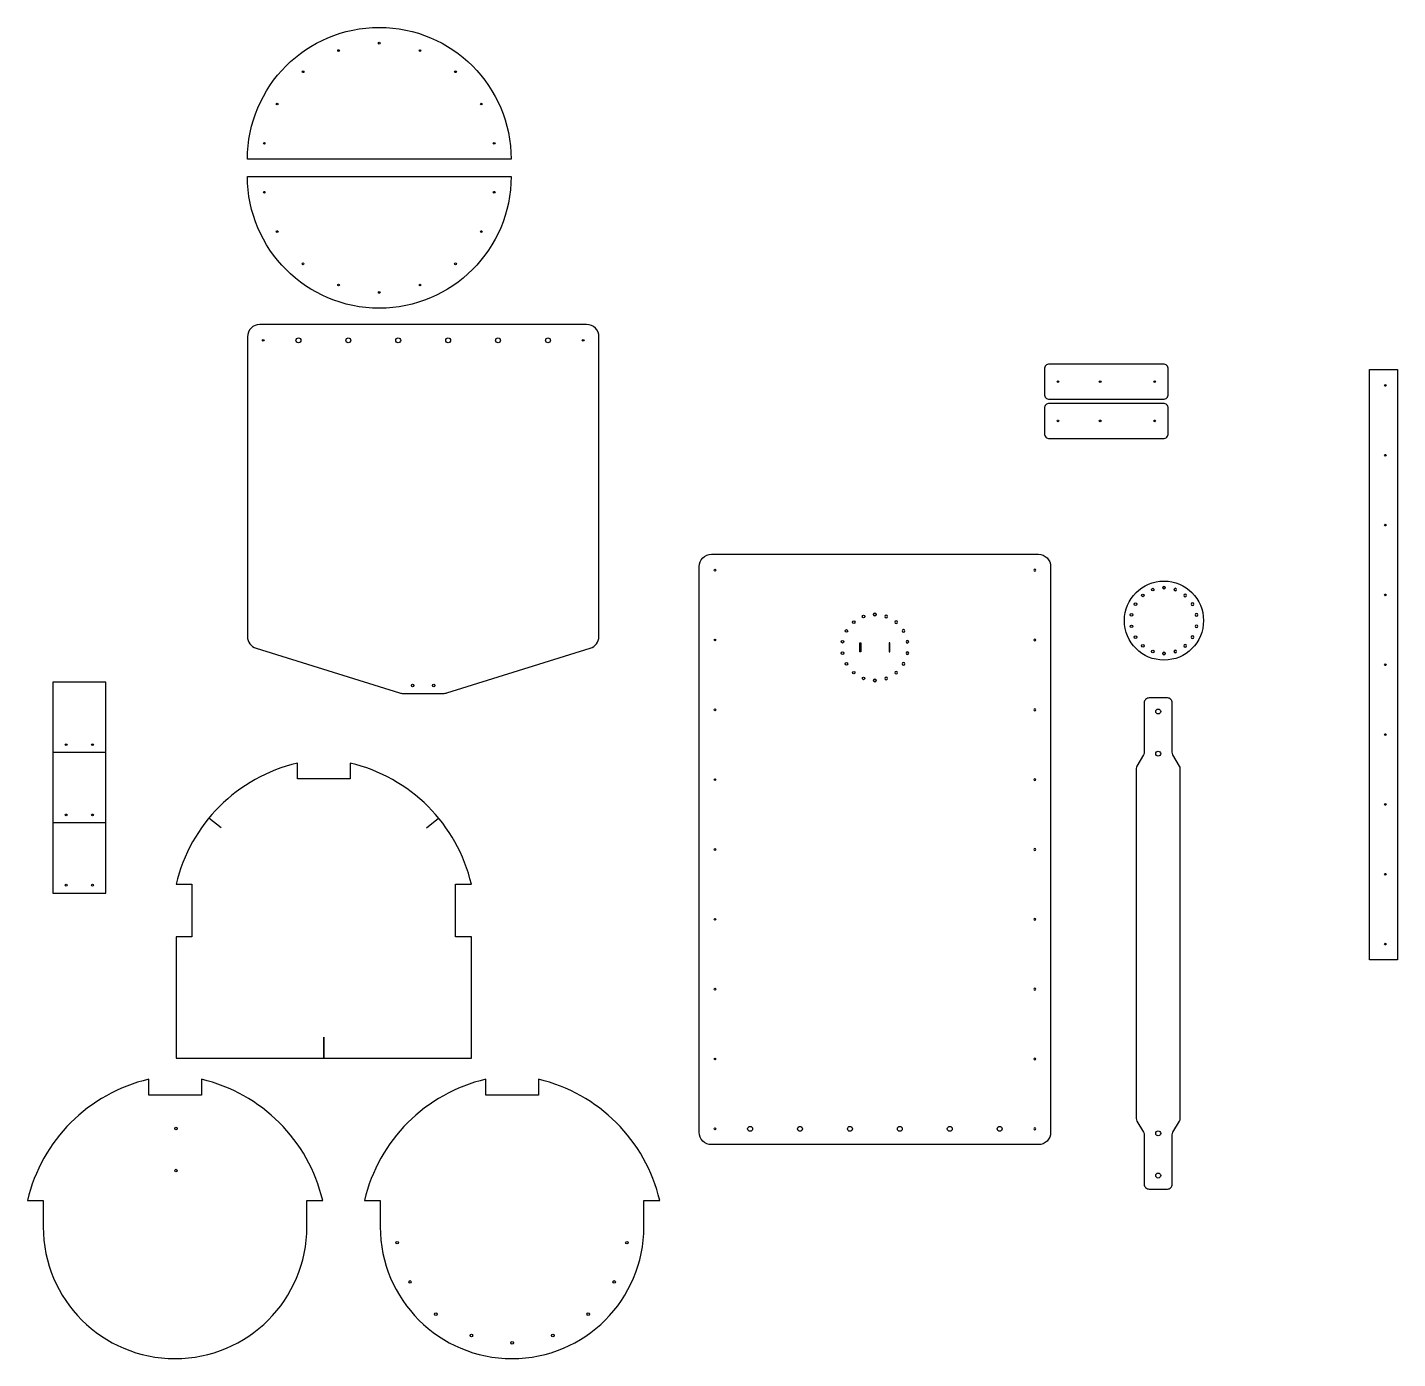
# Model space of a CAD drawing. Header units: millimetres. Extents: x 2400 to 3179, y 1437 to 2195.
import ezdxf

# ---------------------------------------------------------------- set-up
doc = ezdxf.new("R2010")
doc.units = ezdxf.units.MM

# ---------------------------------------------------------------- blocks, each defined once
blk = doc.blocks.new('*U1')
blk.add_circle((0, 0), 0.5)
blk = doc.blocks.new('*U2')
at = {"color": 0, "linetype": 'ByBlock', "lineweight": -2, "transparency": 16777216, "rotation": 270}
for p in [(2790.97, 1886), (2790.97, 1846.25), (2790.97, 1806.5), (2790.97, 1766.75), (2790.97, 1727), (2790.97, 1687.25), (2790.97, 1647.5), (2790.97, 1607.75), (2790.97, 1568)]:
    blk.add_blockref('*U1', p, dxfattribs=at)
blk = doc.blocks.new('*U3')
blk.add_circle((0, 0), 0.5)
blk = doc.blocks.new('*U4')
at = {"color": 0, "linetype": 'ByBlock', "lineweight": -2, "transparency": 16777216, "rotation": 270}
for p in [(2790.97, 1886), (2790.97, 1846.25), (2790.97, 1806.5), (2790.97, 1766.75), (2790.97, 1727), (2790.97, 1687.25), (2790.97, 1647.5), (2790.97, 1607.75), (2790.97, 1568)]:
    blk.add_blockref('*U3', p, dxfattribs=at)
blk = doc.blocks.new('*U18')
blk.add_circle((0, 0), 0.75)
blk = doc.blocks.new('*U19')
at = {"color": 0, "linetype": 'ByBlock', "lineweight": -2, "transparency": 16777216}
for p, rotation in [((2869.91, 1856.36), 219.9999999999999), ((2875.55, 1859.62), 200), ((2881.97, 1860.75), 180), ((2865.73, 1851.37), 239.9999999999999), ((2863.5, 1845.25), 260), ((2863.5, 1838.74), 279.9999999999999), ((2865.73, 1832.62), 299.9999999999999), ((2869.91, 1827.63), 319.9999999999998), ((2875.55, 1824.38), 339.9999999999999)]:
    blk.add_blockref('*U18', p, dxfattribs=dict(at, rotation=rotation))
blk.add_blockref('*U18', (2881.97, 1823.25), dxfattribs=at)
blk = doc.blocks.new('*U20')
blk.add_circle((0, 0), 0.75)
blk = doc.blocks.new('*U21')
at = {"color": 0, "linetype": 'ByBlock', "lineweight": -2, "transparency": 16777216}
for p, rotation in [((2869.91, 1856.36), 219.9999999999999), ((2875.55, 1859.62), 200), ((2881.97, 1860.75), 180), ((2865.73, 1851.37), 239.9999999999999), ((2863.5, 1845.25), 260), ((2863.5, 1838.74), 279.9999999999999), ((2865.73, 1832.62), 299.9999999999999), ((2869.91, 1827.63), 319.9999999999998), ((2875.55, 1824.38), 339.9999999999999)]:
    blk.add_blockref('*U20', p, dxfattribs=dict(at, rotation=rotation))
blk.add_blockref('*U20', (2881.97, 1823.25), dxfattribs=at)
blk = doc.blocks.new('*U26')
blk.add_circle((0, 0), 0.75)
blk = doc.blocks.new('*U27')
at = {"color": 0, "linetype": 'ByBlock', "lineweight": -2, "transparency": 16777216}
for p, rotation in [((2869.91, 1856.36), 219.9999999999999), ((2875.55, 1859.62), 200), ((2881.97, 1860.75), 180), ((2865.73, 1851.37), 239.9999999999999), ((2863.5, 1845.25), 260), ((2863.5, 1838.74), 279.9999999999999), ((2865.73, 1832.62), 299.9999999999999), ((2869.91, 1827.63), 319.9999999999998), ((2875.55, 1824.38), 339.9999999999999)]:
    blk.add_blockref('*U26', p, dxfattribs=dict(at, rotation=rotation))
blk.add_blockref('*U26', (2881.97, 1823.25), dxfattribs=at)
blk = doc.blocks.new('*U28')
blk.add_circle((0, 0), 0.75)
blk = doc.blocks.new('*U29')
at = {"color": 0, "linetype": 'ByBlock', "lineweight": -2, "transparency": 16777216}
for p, rotation in [((2869.91, 1856.36), 219.9999999999999), ((2875.55, 1859.62), 200), ((2881.97, 1860.75), 180), ((2865.73, 1851.37), 239.9999999999999), ((2863.5, 1845.25), 260), ((2863.5, 1838.74), 279.9999999999999), ((2865.73, 1832.62), 299.9999999999999), ((2869.91, 1827.63), 319.9999999999998), ((2875.55, 1824.38), 339.9999999999999)]:
    blk.add_blockref('*U28', p, dxfattribs=dict(at, rotation=rotation))
blk.add_blockref('*U28', (2881.97, 1823.25), dxfattribs=at)
blk = doc.blocks.new('*U30')
blk.add_circle((0, 0), 1.4)
blk = doc.blocks.new('*U31')
at = {"color": 0, "linetype": 'ByBlock', "lineweight": -2, "transparency": 16777216}
for p in [(2810.97, 1607.75), (2839.37, 1607.75), (2867.77, 1607.75), (2896.17, 1607.75), (2924.57, 1607.75), (2952.97, 1607.75)]:
    blk.add_blockref('*U30', p, dxfattribs=at)
blk = doc.blocks.new('*U62')
blk.add_circle((0, 0), 1.4)
blk = doc.blocks.new('*U63')
at = {"color": 0, "linetype": 'ByBlock', "lineweight": -2, "transparency": 16777216}
for p in [(2810.97, 1607.75), (2839.37, 1607.75), (2867.77, 1607.75), (2896.17, 1607.75), (2924.57, 1607.75), (2952.97, 1607.75)]:
    blk.add_blockref('*U62', p, dxfattribs=at)
blk = doc.blocks.new('*U66')
blk.add_circle((0, 0), 0.5)
blk = doc.blocks.new('*U67')
at = {"color": 0, "linetype": 'ByBlock', "lineweight": -2, "transparency": 16777216}
for p, rotation in [((2534.58, 2101.08), 277.8374797630843), ((2665.35, 2101.08), 82.16252023691563), ((2541.9, 2078.71), 298.3781098223132), ((2658.03, 2078.71), 61.62189017768671), ((2556.59, 2060.33), 318.9187398815422), ((2643.33, 2060.33), 41.08126011845778), ((2576.81, 2048.28), 339.459369940771), ((2623.12, 2048.28), 20.54063005922892)]:
    blk.add_blockref('*U66', p, dxfattribs=dict(at, rotation=rotation))
blk.add_blockref('*U66', (2599.96, 2044.08), dxfattribs=at)
blk = doc.blocks.new('*U68')
blk.add_circle((0, 0), 0.75)
blk = doc.blocks.new('*U69')
at = {"color": 0, "linetype": 'ByBlock', "lineweight": -2, "transparency": 16777216}
for p, rotation in [((2342.11, 1957.63), 277.837479763084), ((2472.87, 1957.63), 82.16252023691558), ((2349.42, 1935.26), 298.378109822313), ((2465.56, 1935.26), 61.62189017768668), ((2364.12, 1916.88), 318.9187398815419), ((2450.86, 1916.88), 41.08126011845769), ((2384.33, 1904.82), 339.4593699407709), ((2430.65, 1904.82), 20.54063005922879)]:
    blk.add_blockref('*U68', p, dxfattribs=dict(at, rotation=rotation))
blk.add_blockref('*U68', (2407.49, 1900.63), dxfattribs=at)
blk = doc.blocks.new('*U84')
blk.add_circle((0, 0), 0.5)
blk = doc.blocks.new('*U86')
at = {"color": 0, "linetype": 'ByBlock', "lineweight": -2, "transparency": 16777216}
for p, rotation in [((2534.58, 2101.08), 277.8374797630843), ((2665.35, 2101.08), 82.16252023691563), ((2541.9, 2078.71), 298.3781098223132), ((2658.03, 2078.71), 61.62189017768671), ((2556.59, 2060.33), 318.9187398815422), ((2643.33, 2060.33), 41.08126011845778), ((2576.81, 2048.28), 339.459369940771), ((2623.12, 2048.28), 20.54063005922892)]:
    blk.add_blockref('*U84', p, dxfattribs=dict(at, rotation=rotation))
blk.add_blockref('*U84', (2599.96, 2044.08), dxfattribs=at)
blk = doc.blocks.new('*U101')
blk.add_circle((0, 0), 0.5)
blk = doc.blocks.new('*U103')
at = {"color": 0, "linetype": 'ByBlock', "lineweight": -2, "transparency": 16777216, "rotation": 270}
for p in [(2790.97, 1886), (2790.97, 1846.25), (2790.97, 1806.5), (2790.97, 1766.75), (2790.97, 1727), (2790.97, 1687.25), (2790.97, 1647.5), (2790.97, 1607.75), (2790.97, 1568)]:
    blk.add_blockref('*U101', p, dxfattribs=at)

msp = doc.modelspace()

# ---------------------------------------------------------------- linework, layer by layer
for p, q in [((2510.01, 1739.27), (2503.06, 1744.87)), ((2626.77, 1739.27), (2633.72, 1744.87))]:
    msp.add_line(p, q)
for points in [[(2674.96, 2119.94), (2524.96, 2119.94, -1)], [(2524.96, 2110.08), (2674.96, 2110.08, -1)], [(2524.96, 1848.22, 0.328309), (2529.88, 1841.53), (2611.45, 1816.13, 0.075621), (2613.53, 1815.82), (2636.4, 1815.82, 0.075621), (2638.48, 1816.13), (2720.05, 1841.53, 0.328309), (2724.96, 1848.22), (2724.96, 2018.82, 0.414214), (2717.96, 2025.82), (2531.96, 2025.82, 0.414214), (2524.96, 2018.82)], [(3048.85, 2000.5, 0.414214), (3046.05, 2003.3), (2981.25, 2003.3, 0.414214), (2978.45, 2000.5), (2978.45, 1986.1, 0.414214), (2981.25, 1983.3), (3046.05, 1983.3, 0.414214), (3048.85, 1986.1)], [(3048.85, 1978.12, 0.414214), (3046.05, 1980.92), (2981.25, 1980.92, 0.414214), (2978.45, 1978.12), (2978.45, 1963.72, 0.414214), (2981.25, 1960.92), (3046.05, 1960.92, 0.414214), (3048.85, 1963.72)], [(2788.97, 1895), (2974.97, 1895, -0.414214), (2981.97, 1888), (2981.97, 1566, -0.414214), (2974.97, 1559), (2788.97, 1559, -0.414214), (2781.97, 1566), (2781.97, 1888, -0.414214)], [(3035.19, 1782.3, -0.132996), (3034.81, 1780.89), (3031.07, 1774.5, 0.132996), (3030.69, 1773.08), (3030.69, 1573.84, 0.132996), (3031.07, 1572.43), (3034.81, 1566.04, -0.132996), (3035.19, 1564.62), (3035.19, 1536.48, 0.414214), (3037.99, 1533.68), (3048.39, 1533.68, 0.414214), (3051.19, 1536.48), (3051.19, 1564.62, -0.132996), (3051.57, 1566.04), (3055.31, 1572.43, 0.132996), (3055.69, 1573.84), (3055.69, 1773.08, 0.132996), (3055.31, 1774.5), (3051.57, 1780.89, -0.132996), (3051.19, 1782.3), (3051.19, 1810.44, 0.414214), (3048.39, 1813.24), (3037.99, 1813.24, 0.414214), (3035.19, 1810.44)], [(2493.39, 1707.18), (2493.39, 1677.18), (2484.39, 1677.18), (2484.39, 1608.18), (2652.39, 1608.18), (2652.39, 1677.18), (2643.39, 1677.18), (2643.39, 1707.18), (2652.39, 1707.18, 0.284494), (2583.39, 1776.18), (2583.39, 1767.18), (2553.39, 1767.18), (2553.39, 1776.18, 0.284494), (2484.39, 1707.18)], [(2558.77, 1512.19), (2558.77, 1527.19), (2567.77, 1527.19, 0.284494), (2498.77, 1596.19), (2498.77, 1587.19), (2468.77, 1587.19), (2468.77, 1596.19, 0.284494), (2399.77, 1527.19), (2408.77, 1527.19), (2408.77, 1512.19, 1)], [(2750.53, 1512.19), (2750.53, 1527.19), (2759.53, 1527.19, 0.284494), (2690.53, 1596.19), (2690.53, 1587.19), (2660.53, 1587.19), (2660.53, 1596.19, 0.284494), (2591.53, 1527.19), (2600.53, 1527.19), (2600.53, 1512.19, 1)]]:
    msp.add_lwpolyline(points, format="xyb", close=True)
for points in [[(3179.37, 2000.16), (3179.37, 1664.16), (3163.37, 1664.16), (3163.37, 2000.16)], [(2873.47, 1844.55), (2873.87, 1844.55), (2873.87, 1839.45), (2873.47, 1839.45)], [(2890.47, 1844.55), (2890.07, 1844.55), (2890.07, 1839.45), (2890.47, 1839.45)], [(2414.3, 1702.16), (2444.3, 1702.16), (2444.3, 1822.16), (2414.3, 1822.16)]]:
    msp.add_lwpolyline(points, close=True)
for points in [[(2444.3, 1782.16), (2414.3, 1782.16)], [(2444.3, 1742.16), (2414.3, 1742.16)], [(2568.34, 1608.18), (2568.34, 1620.18), (2568.44, 1620.18), (2568.44, 1608.18)]]:
    msp.add_lwpolyline(points)
for centre, radius in [((2533.96, 2016.82), 0.5), ((2715.96, 2016.82), 0.5), ((2986.15, 1993.3), 0.5), ((3010.15, 1993.3), 0.5), ((3041.15, 1993.3), 0.5), ((2986.15, 1970.92), 0.5), ((3010.15, 1970.92), 0.5), ((3041.15, 1970.92), 0.5), ((3046.45, 1857.27), 22.5), ((2618.96, 1820.32), 0.7), ((2630.96, 1820.32), 0.7), ((3043.19, 1805.54), 1.4), ((2421.8, 1786.66), 0.5), ((2436.8, 1786.66), 0.5), ((3043.19, 1781.54), 1.4), ((2421.8, 1746.66), 0.5), ((2436.8, 1746.66), 0.5), ((2421.8, 1706.66), 0.5), ((2436.8, 1706.66), 0.5), ((2484.31, 1568.19), 0.75), ((3043.19, 1565.38), 1.4), ((2484.31, 1544.19), 0.75), ((3043.19, 1541.38), 1.4)]:
    msp.add_circle(centre, radius)

# ---------------------------------------------------------------- block references
at = {"rotation": 180}
for name, p in [('*U86', (5199.93, 4230.02)), ('*U63', (5506.93, 3624.56))]:
    msp.add_blockref(name, p, dxfattribs=at)
for name, p in [('*U67', (0, 0)), ('*U103', (381.4, 105.16)), ('*U2', (0, 0)), ('*U27', (164.49, 15.27)), ('*U19', (0, 0)), ('*U31', (0, -39.75)), ('*U69', (268.04, -454.44))]:
    msp.add_blockref(name, p)
at = {"xscale": -1}
for name, p in [('*U4', (5763.93, 0)), ('*U29', (5928.42, 15.27)), ('*U21', (5763.93, 0))]:
    msp.add_blockref(name, p, dxfattribs=at)

doc.saveas('drawing.dxf')
